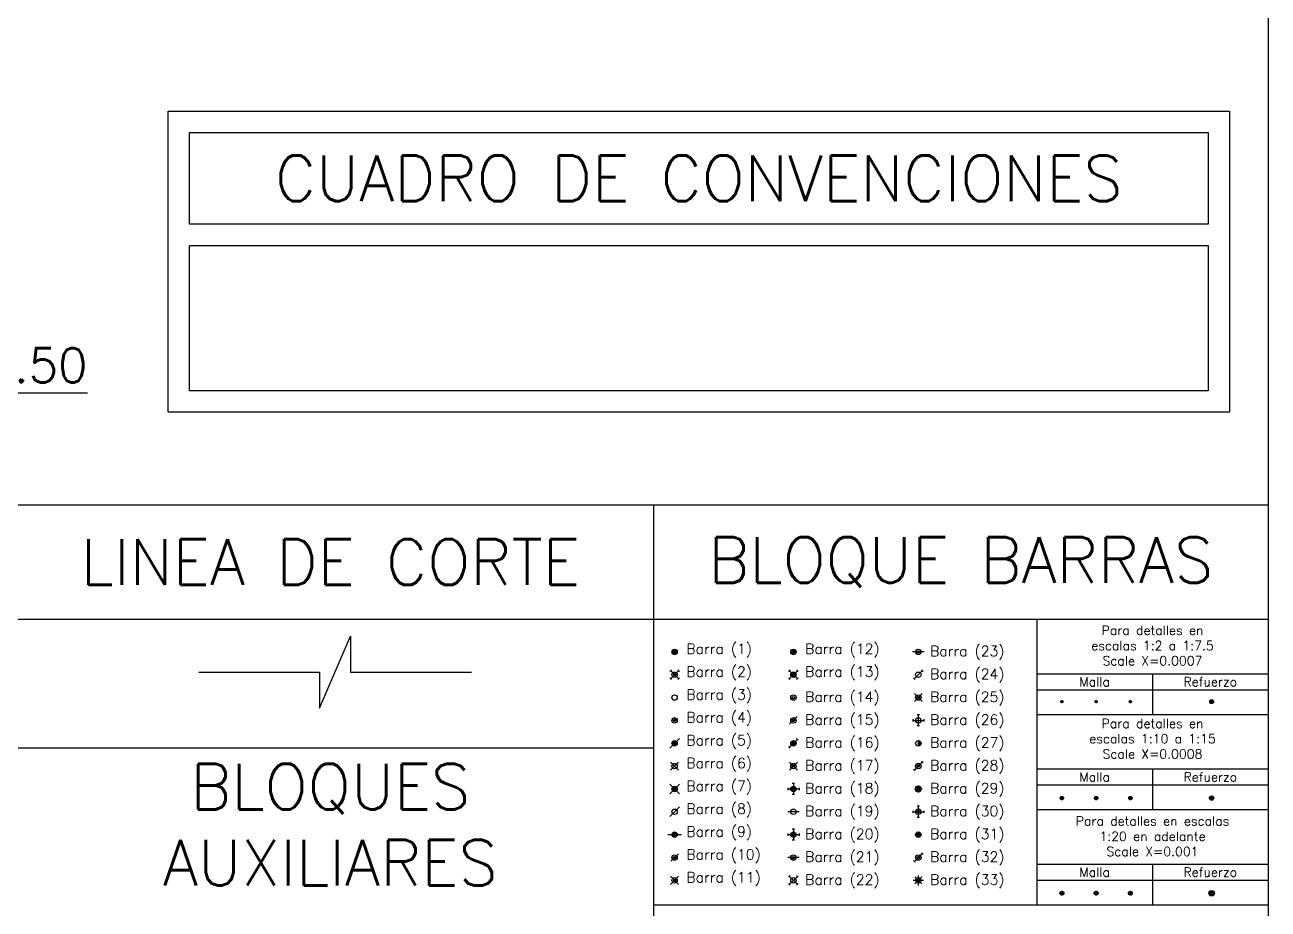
# Model space of a CAD drawing. Header units: millimetres. Extents: x -40 to 125, y -10 to 43.
# Drawn here: x 14.69 to 20.14, y 24.17 to 28.04 of the extents above; entities that cross this region are included whole.
import ezdxf
from ezdxf.enums import TextEntityAlignment as Align

# ---------------------------------------------------------------- set-up
doc = ezdxf.new("R2010")
doc.units = ezdxf.units.MM
doc.header["$LTSCALE"] = 0.01
doc.linetypes.add('DASHED2', pattern=[0.375, 0.25, -0.125])
for name, color, linetype in [('FC_BORDES', 4, 'Continuous'), ('FC_COTAS', 1, 'Continuous'), ('FC_HATCH 253', 253, 'Continuous'), ('FC_LINEA CORTE', 1, 'Continuous'), ('FC_MALLA', 3, 'DASHED2'), ('FC_R-80', 11, 'Continuous'), ('FC_REFUERZO 2', 1, 'Continuous')]:
    doc.layers.add(name, color=color, linetype=linetype)
doc.styles.add('FC_TEXT1', font='romans.shx')
doc.dimstyles.new('FC_COTAS EJES', dxfattribs={"dimtxt": 0.002, "dimasz": 0.0015, "dimexe": 0, "dimexo": 0, "dimgap": 0.001, "dimtad": 1, "dimtih": 1, "dimtoh": 1, "dimzin": 0, "dimdsep": 46, "dimtxsty": 'FC_TEXT1', "dimblk": 'DOT', "dimcen": 0.09, "dimclrd": 256, "dimclre": 256, "dimclrt": 256, "dimadec": 0, "dimazin": 0, "dimtfac": 1, "dimtix": 1, "dimtmove": 2, "dimatfit": 3, "dimfxl": 1.002, "dimtolj": 1, "dimtzin": 0, "dimlwd": -1, "dimarcsym": 0})

# ---------------------------------------------------------------- blocks, each defined once
blk = doc.blocks.new('*U13')
at = {"layer": 'FC_LINEA CORTE'}
blk.add_lwpolyline([(-0.005967, 0), (-0.000675, 0), (-0.000675, -0.001575), (0.000675, 0.001575), (0.000675, 0), (0.005967, 0)], dxfattribs=at)
blk = doc.blocks.new('*U137')
at = {"layer": 'FC_BORDES'}
for points in [[(0, 0), (0.046464, 0), (0.046464, -0.013162), (0, -0.013162)], [(0.000933, -0.000933), (0.045531, -0.000933), (0.045531, -0.004933), (0.000933, -0.004933)], [(0.000933, -0.005867), (0.045531, -0.005867), (0.045531, -0.012228), (0.000933, -0.012228)]]:
    blk.add_lwpolyline(points, close=True, dxfattribs=at)
at = {"layer": 'FC_R-80', "ltscale": 0.6, "style": 'FC_TEXT1'}
blk.add_attdef('CONVENCIONES', text='', height=0.002, dxfattribs=at).set_placement((0.023232, -0.002933), align=Align.MIDDLE_CENTER)
blk = doc.blocks.new('_Dot')
at = {"color": 0, "linetype": 'ByBlock', "lineweight": -2}
blk.add_line((-0.5, 0), (-1, 0), dxfattribs=at)
at = {"color": 0, "linetype": 'ByBlock', "const_width": 0.5}
blk.add_lwpolyline([(-0.25, 0, 1), (0.25, 0, 1)], format="xyb", close=True, dxfattribs=at)
blk = doc.blocks.new('*U220')
h = blk.add_hatch(color=0)
h.dxf.hatch_style = 1
edge = h.paths.add_edge_path()
edge.add_arc((0, 0), 0.0119, 0, 360, ccw=False)
at = {"color": 0}
blk.add_circle((0, 0), 0.0119, dxfattribs=at)
blk = doc.blocks.new('*U252')
at = {"color": 0, "ltscale": 0.35}
for p, q in [((0.0172, -0.0172), (-0.0172, 0.0172)), ((0.0172, 0.0172), (-0.0172, -0.0172))]:
    blk.add_line(p, q, dxfattribs=at)
at = {"color": 0, "ltscale": 0.9}
blk.add_line((0.0137, -0.0208), (0.0208, -0.0137), dxfattribs=at)
for points in [[(-0.0208, 0.0137), (-0.0137, 0.0208)], [(0.0208, 0.0137), (0.0137, 0.0208)], [(-0.0137, -0.0208), (-0.0208, -0.0137)]]:
    blk.add_lwpolyline(points, dxfattribs=at)
at = {"color": 0}
for radius in [0.0119, 0.00516]:
    blk.add_circle((0, 0), radius, dxfattribs=at)
blk = doc.blocks.new('*U251')
at = {"color": 0}
blk.add_circle((0, 0), 0.0119, dxfattribs=at)
blk = doc.blocks.new('*U250')
h = blk.add_hatch(color=0)
h.dxf.hatch_style = 1
edge = h.paths.add_edge_path()
edge.add_arc((0, 0), 0.00516, 0, 360)
at = {"color": 0}
for radius in [0.0119, 0.00516]:
    blk.add_circle((0, 0), radius, dxfattribs=at)
blk = doc.blocks.new('*U249')
h = blk.add_hatch(color=0)
h.dxf.hatch_style = 1
edge = h.paths.add_edge_path()
edge.add_arc((0, 0), 0.0119, 0, 360, ccw=False)
at = {"color": 0, "ltscale": 0.6}
blk.add_lwpolyline([(-0.0212, -0.0212), (0.0212, 0.0212)], dxfattribs=at)
at = {"color": 0}
blk.add_circle((0, 0), 0.0119, dxfattribs=at)
blk = doc.blocks.new('*U246')
at = {"color": 0}
for p, q in [((0.0177, -0.0177), (-0.0177, 0.0177)), ((-0.0177, -0.0177), (0.0177, 0.0177))]:
    blk.add_line(p, q, dxfattribs=at)
blk.add_circle((0, 0), 0.0119, dxfattribs=at)
blk = doc.blocks.new('*U248')
h = blk.add_hatch(color=0)
h.dxf.hatch_style = 1
edge = h.paths.add_edge_path()
edge.add_arc((0, 0), 0.0119, 0, 360, ccw=False)
at = {"color": 0, "ltscale": 0.6}
for points in [[(-0.0212, -0.0212), (0.0212, 0.0212)], [(0.0212, -0.0212), (-0.0212, 0.0212)]]:
    blk.add_lwpolyline(points, dxfattribs=at)
at = {"color": 0}
blk.add_circle((0, 0), 0.0119, dxfattribs=at)
blk = doc.blocks.new('*U247')
at = {"color": 0, "ltscale": 0.6}
blk.add_lwpolyline([(-0.0212, -0.0212), (0.0212, 0.0212)], dxfattribs=at)
at = {"color": 0}
blk.add_circle((0, 0), 0.0119, dxfattribs=at)
blk = doc.blocks.new('*U245')
h = blk.add_hatch(color=0)
h.dxf.hatch_style = 1
edge = h.paths.add_edge_path()
edge.add_arc((0, 0), 0.0119, 0, 360)
at = {"color": 0, "ltscale": 0.6}
blk.add_lwpolyline([(-0.03, 0), (0.03, 0)], dxfattribs=at)
at = {"color": 0}
blk.add_circle((0, 0), 0.0119, dxfattribs=at)
blk = doc.blocks.new('*U244')
at = {"color": 0, "ltscale": 0.35}
blk.add_line((0.0166, 0.0166), (-0.0166, -0.0166), dxfattribs=at)
at = {"color": 0}
for radius in [0.0119, 0.00516]:
    blk.add_circle((0, 0), radius, dxfattribs=at)
blk = doc.blocks.new('*U243')
h = blk.add_hatch(color=0)
h.dxf.hatch_style = 1
edge = h.paths.add_edge_path()
edge.add_arc((0, 0), 0.00516, 0, 360)
at = {"color": 0}
for p, q in [((0.0177, -0.0177), (-0.0177, 0.0177)), ((-0.0177, -0.0177), (0.0177, 0.0177))]:
    blk.add_line(p, q, dxfattribs=at)
for radius in [0.0119, 0.00516]:
    blk.add_circle((0, 0), radius, dxfattribs=at)
blk = doc.blocks.new('*U242')
at = {"color": 0, "ltscale": 0.6}
for points in [[(-0.0119, 0), (0.0119, 0)], [(0.0084, -0.0084), (-0.0084, 0.0084)], [(-0.0084, -0.0084), (0.0084, 0.0084)], [(0, 0.0119), (0, -0.0119)]]:
    blk.add_lwpolyline(points, dxfattribs=at)
blk.add_circle((0, 0), 0.0119, dxfattribs=at)
blk = doc.blocks.new('*U241')
h = blk.add_hatch(color=0)
h.dxf.hatch_style = 1
edge = h.paths.add_edge_path()
edge.add_arc((0, 0), 0.0119, 0, 360)
at = {"color": 0, "ltscale": 0.35}
for p, q in [((0.0172, -0.0172), (-0.0172, 0.0172)), ((0.0172, 0.0172), (-0.0172, -0.0172))]:
    blk.add_line(p, q, dxfattribs=at)
at = {"color": 0, "ltscale": 0.9}
for points in [[(-0.0208, 0.0137), (-0.0137, 0.0208)], [(0.0208, 0.0137), (0.0137, 0.0208)], [(-0.0137, -0.0208), (-0.0208, -0.0137)], [(0.0137, -0.0208), (0.0208, -0.0137)]]:
    blk.add_lwpolyline(points, dxfattribs=at)
at = {"color": 0}
blk.add_circle((0, 0), 0.0119, dxfattribs=at)
blk = doc.blocks.new('*U240')
at = {"color": 0}
for radius in [0.0119, 0.00516]:
    blk.add_circle((0, 0), radius, dxfattribs=at)
blk = doc.blocks.new('*U239')
h = blk.add_hatch(color=0)
h.dxf.hatch_style = 1
edge = h.paths.add_edge_path()
edge.add_arc((0, 0), 0.00516, 0, 360)
at = {"color": 0, "ltscale": 0.35}
blk.add_line((0.0166, 0.0166), (-0.0166, -0.0166), dxfattribs=at)
at = {"color": 0}
for radius in [0.0119, 0.00516]:
    blk.add_circle((0, 0), radius, dxfattribs=at)
blk = doc.blocks.new('*U238')
h = blk.add_hatch(color=0)
h.dxf.hatch_style = 1
edge = h.paths.add_edge_path()
edge.add_arc((0, 0), 0.0119, 0, 360)
at = {"color": 0, "ltscale": 0.35}
blk.add_line((0.0172, 0.0172), (-0.0172, -0.0172), dxfattribs=at)
at = {"color": 0, "ltscale": 0.9}
for points in [[(0.0208, 0.0137), (0.0137, 0.0208)], [(-0.0137, -0.0208), (-0.0208, -0.0137)]]:
    blk.add_lwpolyline(points, dxfattribs=at)
at = {"color": 0}
blk.add_circle((0, 0), 0.0119, dxfattribs=at)
blk = doc.blocks.new('*U236')
at = {"color": 0}
for p, q in [((0.0177, -0.0177), (-0.0177, 0.0177)), ((-0.0177, -0.0177), (0.0177, 0.0177))]:
    blk.add_line(p, q, dxfattribs=at)
for radius in [0.0119, 0.00516]:
    blk.add_circle((0, 0), radius, dxfattribs=at)
blk = doc.blocks.new('*U237')
h = blk.add_hatch(color=0)
h.dxf.hatch_style = 1
edge = h.paths.add_edge_path()
edge.add_arc((0, 0), 0.0119, 0, 360)
at = {"color": 0, "ltscale": 0.35}
for p, q in [((0, 0.0244), (0, -0.0244)), ((-0.0244, 0), (0.0244, 0))]:
    blk.add_line(p, q, dxfattribs=at)
at = {"color": 0, "ltscale": 0.9}
for points in [[(-0.0244, 0.005), (-0.0244, -0.005)], [(0.005, 0.0244), (-0.005, 0.0244)], [(0.0244, 0.005), (0.0244, -0.005)], [(0.005, -0.0244), (-0.005, -0.0244)]]:
    blk.add_lwpolyline(points, dxfattribs=at)
at = {"color": 0}
blk.add_circle((0, 0), 0.0119, dxfattribs=at)
blk = doc.blocks.new('*U235')
at = {"color": 0}
blk.add_line((0.025, 0), (-0.025, 0), dxfattribs=at)
blk.add_circle((0, 0), 0.0119, dxfattribs=at)
blk = doc.blocks.new('*U234')
h = blk.add_hatch(color=0)
h.dxf.hatch_style = 1
edge = h.paths.add_edge_path()
edge.add_arc((0, 0), 0.00516, 90, 450, ccw=False)
at = {"color": 0, "ltscale": 0.35}
for p, q in [((0, 0.0244), (0, -0.0244)), ((-0.0244, 0), (0.0244, 0))]:
    blk.add_line(p, q, dxfattribs=at)
at = {"color": 0, "ltscale": 0.9}
for points in [[(-0.0244, 0.005), (-0.0244, -0.005)], [(0.005, 0.0244), (-0.005, 0.0244)], [(0.0244, 0.005), (0.0244, -0.005)], [(0.005, -0.0244), (-0.005, -0.0244)]]:
    blk.add_lwpolyline(points, dxfattribs=at)
at = {"color": 0}
for radius in [0.0119, 0.00516]:
    blk.add_circle((0, 0), radius, dxfattribs=at)
blk = doc.blocks.new('*U233')
at = {"color": 0}
blk.add_line((0.025, 0), (-0.025, 0), dxfattribs=at)
for radius in [0.0119, 0.00516]:
    blk.add_circle((0, 0), radius, dxfattribs=at)
blk = doc.blocks.new('*U232')
at = {"color": 0, "ltscale": 0.35}
for p, q in [((0.0172, -0.0172), (-0.0172, 0.0172)), ((0.0172, 0.0172), (-0.0172, -0.0172))]:
    blk.add_line(p, q, dxfattribs=at)
at = {"color": 0, "ltscale": 0.9}
for points in [[(-0.0208, 0.0137), (-0.0137, 0.0208)], [(0.0208, 0.0137), (0.0137, 0.0208)], [(-0.0137, -0.0208), (-0.0208, -0.0137)], [(0.0137, -0.0208), (0.0208, -0.0137)]]:
    blk.add_lwpolyline(points, dxfattribs=at)
at = {"color": 0}
blk.add_circle((0, 0), 0.0119, dxfattribs=at)
blk = doc.blocks.new('*U230')
h = blk.add_hatch(color=0)
h.dxf.hatch_style = 1
edge = h.paths.add_edge_path()
edge.add_arc((0, 0), 0.00516, 0, 360)
at = {"color": 0}
blk.add_line((0.025, 0), (-0.025, 0), dxfattribs=at)
for radius in [0.0119, 0.00516]:
    blk.add_circle((0, 0), radius, dxfattribs=at)
blk = doc.blocks.new('*U231')
at = {"color": 0, "ltscale": 0.35}
blk.add_line((0.0172, 0.0172), (-0.0172, -0.0172), dxfattribs=at)
at = {"color": 0, "ltscale": 0.9}
for points in [[(0.0208, 0.0137), (0.0137, 0.0208)], [(-0.0137, -0.0208), (-0.0208, -0.0137)]]:
    blk.add_lwpolyline(points, dxfattribs=at)
at = {"color": 0}
blk.add_circle((0, 0), 0.0119, dxfattribs=at)
blk = doc.blocks.new('*U229')
h = blk.add_hatch(color=0)
h.dxf.hatch_style = 1
edge = h.paths.add_edge_path()
edge.add_arc((0, 0), 0.00516, 90, 450, ccw=False)
at = {"color": 0, "ltscale": 0.35}
for p, q in [((0.0172, -0.0172), (-0.0172, 0.0172)), ((0.0172, 0.0172), (-0.0172, -0.0172))]:
    blk.add_line(p, q, dxfattribs=at)
at = {"color": 0}
for radius in [0.0119, 0.00516]:
    blk.add_circle((0, 0), radius, dxfattribs=at)
blk = doc.blocks.new('*U228')
at = {"color": 0, "ltscale": 0.35}
for p, q in [((-0.0244, 0), (0.0244, 0)), ((0, 0.0244), (0, -0.0244))]:
    blk.add_line(p, q, dxfattribs=at)
at = {"color": 0, "ltscale": 0.9}
for points in [[(-0.0244, 0.005), (-0.0244, -0.005)], [(0.005, 0.0244), (-0.005, 0.0244)], [(0.0244, 0.005), (0.0244, -0.005)], [(0.005, -0.0244), (-0.005, -0.0244)]]:
    blk.add_lwpolyline(points, dxfattribs=at)
at = {"color": 0}
blk.add_circle((0, 0), 0.0119, dxfattribs=at)
blk = doc.blocks.new('*U227')
h = blk.add_hatch(color=0)
h.dxf.hatch_style = 1
h.paths.add_polyline_path([(0, 0.0119), (0, -0.0119, 0.414214), (0.0119, 0, 0.414214)])
at = {"color": 0}
blk.add_lwpolyline([(0, 0.0119), (0, -0.0119)], dxfattribs=at)
blk.add_circle((0, 0), 0.0119, dxfattribs=at)
blk = doc.blocks.new('*U226')
at = {"color": 0, "ltscale": 0.35}
blk.add_line((0.0172, 0.0172), (-0.0172, -0.0172), dxfattribs=at)
at = {"color": 0, "ltscale": 0.9}
for points in [[(0.0208, 0.0137), (0.0137, 0.0208)], [(-0.0137, -0.0208), (-0.0208, -0.0137)]]:
    blk.add_lwpolyline(points, dxfattribs=at)
at = {"color": 0}
for radius in [0.0119, 0.00516]:
    blk.add_circle((0, 0), radius, dxfattribs=at)
blk = doc.blocks.new('*U224')
at = {"ltscale": 0.6}
h = blk.add_hatch(color=0, dxfattribs=at)
h.dxf.hatch_style = 1
edge = h.paths.add_edge_path()
edge.add_arc((-0.0119, 0), 0.0025, 0, 360)
h = blk.add_hatch(color=0, dxfattribs=at)
h.dxf.hatch_style = 1
edge = h.paths.add_edge_path()
edge.add_arc((-0.0084, 0.0084), 0.0025, 0, 360)
h = blk.add_hatch(color=0, dxfattribs=at)
h.dxf.hatch_style = 1
edge = h.paths.add_edge_path()
edge.add_arc((0, 0.0119), 0.0025, 0, 360)
h = blk.add_hatch(color=0, dxfattribs=at)
h.dxf.hatch_style = 1
edge = h.paths.add_edge_path()
edge.add_arc((0, 0), 0.0025, 0, 360)
h = blk.add_hatch(color=0, dxfattribs=at)
h.dxf.hatch_style = 1
edge = h.paths.add_edge_path()
edge.add_arc((0.0084, 0.0084), 0.0025, 0, 360)
h = blk.add_hatch(color=0, dxfattribs=at)
h.dxf.hatch_style = 1
edge = h.paths.add_edge_path()
edge.add_arc((0.0119, 0), 0.0025, 0, 360)
h = blk.add_hatch(color=0, dxfattribs=at)
h.dxf.hatch_style = 1
edge = h.paths.add_edge_path()
edge.add_arc((-0.0084, -0.0084), 0.0025, 0, 360)
h = blk.add_hatch(color=0, dxfattribs=at)
h.dxf.hatch_style = 1
edge = h.paths.add_edge_path()
edge.add_arc((0, -0.0119), 0.0025, 0, 360)
h = blk.add_hatch(color=0, dxfattribs=at)
h.dxf.hatch_style = 1
edge = h.paths.add_edge_path()
edge.add_arc((0.0084, -0.0084), 0.0025, 0, 360)
at = {"color": 0, "ltscale": 0.6}
for points in [[(-0.0119, 0), (0.0119, 0)], [(0.0084, -0.0084), (-0.0084, 0.0084)], [(-0.0084, -0.0084), (0.0084, 0.0084)], [(0, 0.0119), (0, -0.0119)]]:
    blk.add_lwpolyline(points, dxfattribs=at)
for centre, radius in [((-0.0119, 0), 0.0025), ((0, 0), 0.0119), ((-0.0084, 0.0084), 0.0025), ((0, 0.0119), 0.0025), ((0, 0), 0.0025), ((0.0084, 0.0084), 0.0025), ((0.0119, 0), 0.0025), ((-0.0084, -0.0084), 0.0025), ((0, -0.0119), 0.0025), ((0.0084, -0.0084), 0.0025)]:
    blk.add_circle(centre, radius, dxfattribs=at)
blk = doc.blocks.new('*U225')
at = {"color": 0, "ltscale": 0.35}
for p, q in [((0, 0.0244), (0, -0.0244)), ((-0.0244, 0), (0.0244, 0))]:
    blk.add_line(p, q, dxfattribs=at)
at = {"color": 0, "ltscale": 0.9}
for points in [[(-0.0244, 0.005), (-0.0244, -0.005)], [(0.005, 0.0244), (-0.005, 0.0244)], [(0.0244, 0.005), (0.0244, -0.005)], [(0.005, -0.0244), (-0.005, -0.0244)]]:
    blk.add_lwpolyline(points, dxfattribs=at)
at = {"color": 0}
for radius in [0.0119, 0.00516]:
    blk.add_circle((0, 0), radius, dxfattribs=at)
blk = doc.blocks.new('*U223')
at = {"layer": 'FC_HATCH 253', "ltscale": 0.6}
h = blk.add_hatch(color=256, dxfattribs=at)
h.dxf.hatch_style = 1
h.paths.add_polyline_path([(-0.0084, 0.0084, 0.198912), (-0.0119, 0), (0, 0)])
h.paths.add_polyline_path([(0.0119, 0), (0, 0), (0.0084, -0.0084, 0.198912)])
h.paths.add_polyline_path([(0.0084, 0.0084, 0.198912), (0, 0.0119), (0, 0)])
h.paths.add_polyline_path([(0, 0), (-0.0084, -0.0084, 0.198912), (0, -0.0119)])
at = {"color": 0, "ltscale": 0.6}
for points in [[(-0.0119, 0), (0.0119, 0)], [(0.0084, -0.0084), (-0.0084, 0.0084)], [(-0.0084, -0.0084), (0.0084, 0.0084)], [(0, 0.0119), (0, -0.0119)]]:
    blk.add_lwpolyline(points, dxfattribs=at)
blk.add_circle((0, 0), 0.0119, dxfattribs=at)
blk = doc.blocks.new('*U222')
h = blk.add_hatch(color=0)
h.dxf.hatch_style = 1
edge = h.paths.add_edge_path()
edge.add_arc((0, 0), 0.00516, 90, 450, ccw=False)
at = {"color": 0, "ltscale": 0.35}
blk.add_line((0.0172, 0.0172), (-0.0172, -0.0172), dxfattribs=at)
at = {"color": 0, "ltscale": 0.9}
for points in [[(0.0208, 0.0137), (0.0137, 0.0208)], [(-0.0137, -0.0208), (-0.0208, -0.0137)]]:
    blk.add_lwpolyline(points, dxfattribs=at)
at = {"color": 0}
for radius in [0.0119, 0.00516]:
    blk.add_circle((0, 0), radius, dxfattribs=at)
blk = doc.blocks.new('*U221')
at = {"color": 0}
for p, q in [((0.0155, -0.0155), (-0.0155, 0.0155)), ((-0.0155, -0.0155), (0.0155, 0.0155))]:
    blk.add_line(p, q, dxfattribs=at)
for points in [[(0, 0.022), (0, -0.022)], [(0.022, 0), (-0.022, 0)]]:
    blk.add_lwpolyline(points, dxfattribs=at)
blk.add_circle((0, 0), 0.0119, dxfattribs=at)
blk = doc.blocks.new('*U272')
h = blk.add_hatch(color=0)
h.dxf.hatch_style = 1
edge = h.paths.add_edge_path()
edge.add_arc((0, 0), 0.00478, 0, 360, ccw=False)
at = {"color": 0}
blk.add_circle((0, 0), 0.00478, dxfattribs=at)
blk = doc.blocks.new('*U273')
at = {"layer": 'FC_MALLA', "color": 0, "linetype": 'ByBlock', "lineweight": -2, "transparency": 16777216}
for p in [(0, 0), (0.15, 0), (0.3, 0)]:
    blk.add_blockref('*U272', p, dxfattribs=at)
blk = doc.blocks.new('*U274')
h = blk.add_hatch(color=0)
h.dxf.hatch_style = 1
edge = h.paths.add_edge_path()
edge.add_arc((0, 0), 0.00717, 0, 360, ccw=False)
at = {"color": 0}
blk.add_circle((0, 0), 0.00717, dxfattribs=at)
blk = doc.blocks.new('*U275')
at = {"layer": 'FC_MALLA', "color": 0, "linetype": 'ByBlock', "lineweight": -2, "transparency": 16777216}
for p in [(0, 0), (0.15, 0), (0.3, 0)]:
    blk.add_blockref('*U274', p, dxfattribs=at)
blk = doc.blocks.new('*U270')
h = blk.add_hatch(color=0)
h.dxf.hatch_style = 1
edge = h.paths.add_edge_path()
edge.add_arc((0, 0), 0.00836, 0, 360, ccw=False)
at = {"color": 0}
blk.add_circle((0, 0), 0.00836, dxfattribs=at)
blk = doc.blocks.new('*U271')
at = {"layer": 'FC_MALLA', "color": 0, "linetype": 'ByBlock', "lineweight": -2, "transparency": 16777216}
for p in [(0, 0), (0.15, 0), (0.3, 0)]:
    blk.add_blockref('*U270', p, dxfattribs=at)
blk = doc.blocks.new('*U277')
at = {"layer": 'FC_LINEA CORTE', "ltscale": 0.9}
blk.add_lwpolyline([(0.004019, -0.005145), (0.010892, -0.005145)], dxfattribs=at)
at = {"layer": 'FC_R-80', "ltscale": 0.6, "style": 'FC_TEXT1'}
blk.add_attdef('X.XX', text='', height=0.0015, dxfattribs=at).set_placement((0.010892, -0.005145), align=Align.BOTTOM_RIGHT)
at = {"layer": 'FC_LINEA CORTE', "ltscale": 0.9}
for points, override in [([(-0.003078, 0.00394), (-0.005693, 0.007287), (-0.005786, 0.007406)], {"dimscale": 1, "dimasz": 0.002}), ([(0, 0), (0.004019, -0.005145), (0.00403, -0.005144)], {"dimscale": 1, "dimasz": 0.002, "dimclrd": 256})]:
    blk.add_leader(points, dimstyle='FC_COTAS EJES', override=override, dxfattribs=at)

msp = doc.modelspace()

# ---------------------------------------------------------------- linework, layer by layer
at = {"layer": 'FC_BORDES', "ltscale": 1.5}
msp.add_lwpolyline([(0, 42.7823), (20.1371, 42.7823), (20.1371, 0), (0, 0)], close=True, dxfattribs=at)
for points in [[(9.3753, 25.9381), (20.1371, 25.9381)], [(17.4466, 25.9381), (17.4466, 21.2725)], [(9.3753, 25.4381), (20.1371, 25.4381)], [(19.1244, 25.4381), (19.1244, 24.1884)], [(19.1244, 25.1989), (20.1371, 25.1989)], [(19.6308, 25.1989), (19.6308, 25.0215)], [(19.1244, 25.1289), (20.1371, 25.1289)], [(19.1244, 25.0215), (20.1371, 25.0215)], [(14.5573, 24.8742), (17.4466, 24.8742)], [(19.1244, 24.7824), (20.1371, 24.7824)], [(19.6308, 24.7824), (19.6308, 24.605)], [(19.1244, 24.7124), (20.1371, 24.7124)], [(19.1244, 24.605), (20.1371, 24.605)], [(19.1244, 24.3658), (20.1371, 24.3658)], [(19.6308, 24.3658), (19.6308, 24.1884)], [(19.1244, 24.2958), (20.1371, 24.2958)], [(17.4466, 24.1884), (20.1371, 24.1884)]]:
    msp.add_lwpolyline(points, dxfattribs=at)

# ---------------------------------------------------------------- block references
at = {"layer": 'FC_BORDES', "xscale": 100, "yscale": 100, "zscale": 100}
msp.add_blockref('*U137', (15.3215, 27.6607), dxfattribs=at).add_auto_attribs({'CONVENCIONES': 'CUADRO DE CONVENCIONES'})
at = {"layer": 'FC_COTAS', "ltscale": 0.6, "xscale": 100, "yscale": 100, "zscale": 100}
msp.add_blockref('*U277', (13.8793, 26.9438), dxfattribs=at).add_auto_attribs({'X.XX': '0.50'})
at = {"layer": 'FC_LINEA CORTE', "xscale": 100, "yscale": 100, "zscale": 100}
msp.add_blockref('*U13', (16.0524, 25.2061), dxfattribs=at)
at = {"layer": 'FC_MALLA', "color": 1}
for name, p in [('*U273', (19.2342, 25.077)), ('*U275', (19.2342, 24.6549)), ('*U271', (19.2342, 24.2387))]:
    msp.add_blockref(name, p, dxfattribs=at)
at = {"layer": 'FC_REFUERZO 2', "ltscale": 0.9}
for name, p in [('*U220', (17.5388, 25.2949)), ('*U242', (18.059, 25.2949)), ('*U230', (18.6057, 25.2949)), ('*U252', (17.5388, 25.1949)), ('*U241', (18.059, 25.1949)), ('*U231', (18.6057, 25.1949)), ('*U251', (17.5388, 25.0949)), ('*U240', (18.059, 25.0949)), ('*U229', (18.6057, 25.0949)), ('*U250', (17.5388, 24.9949)), ('*U239', (18.059, 24.9949)), ('*U228', (18.6057, 24.9949)), ('*U249', (17.5388, 24.8949)), ('*U238', (18.059, 24.8949)), ('*U227', (18.6057, 24.8949)), ('*U246', (17.5388, 24.7949)), ('*U236', (18.059, 24.7949)), ('*U226', (18.6057, 24.7949)), ('*U248', (17.5388, 24.6949)), ('*U237', (18.059, 24.6949)), ('*U224', (18.6057, 24.6949)), ('*U247', (17.5388, 24.5949)), ('*U235', (18.059, 24.5949)), ('*U225', (18.6057, 24.5949)), ('*U245', (17.5388, 24.4949)), ('*U234', (18.059, 24.4949)), ('*U223', (18.6057, 24.4949)), ('*U244', (17.5388, 24.3949)), ('*U233', (18.059, 24.3949)), ('*U222', (18.6057, 24.3949)), ('*U243', (17.5388, 24.2949)), ('*U232', (18.059, 24.2949)), ('*U221', (18.6057, 24.2949)), ('*U223', (19.8898, 24.2387))]:
    msp.add_blockref(name, p, dxfattribs=at)
for p, xscale, yscale, zscale in [((19.8898, 25.077), 0.7, 0.7, 0.7), ((19.8898, 24.6549), 0.8, 0.8, 0.8)]:
    msp.add_blockref('*U223', p, dxfattribs=dict(at, xscale=xscale, yscale=yscale, zscale=zscale))

# ---------------------------------------------------------------- texts
at = {"layer": 'FC_R-80', "char_height": 0.2, "attachment_point": 5, "style": 'FC_TEXT1'}
for s, insert in [('LINEA DE CORTE', (16.0315, 25.6881)), ('BLOQUE BARRAS', (18.7919, 25.6881))]:
    msp.add_mtext(s, dxfattribs=dict(at, insert=insert))
at = {"layer": 'FC_R-80', "style": 'FC_TEXT1'}
for s, insert, char_height, width, attachment_point in [('Para detalles en escalas 1:2 a 1:7.5\\PScale X=0.0007', (19.6308, 25.3225), 0.04, 0.619448, 5), ('Barra (1)', (17.5903, 25.2707), 0.045, 0.335375, 7), ('Barra (12)', (18.1104, 25.2707), 0.045, 0.380029, 7), ('Barra (23)', (18.6572, 25.2607), 0.045, 0.387036, 7), ('Barra (2)', (17.5903, 25.1707), 0.045, 0.335375, 7), ('Barra (13)', (18.1104, 25.1707), 0.045, 0.387036, 7), ('Barra (24)', (18.6572, 25.1607), 0.045, 0.380029, 7), ('Malla', (19.3776, 25.1639), 0.04, 0.165689, 5), ('Refuerzo', (19.8839, 25.1639), 0.04, 0.255638, 5), ('Barra (3)', (17.5903, 25.0707), 0.045, 0.335375, 7), ('Barra (14)', (18.1104, 25.0607), 0.045, 0.380029, 7), ('Barra (25)', (18.6572, 25.0607), 0.045, 0.387036, 7), ('Barra (4)', (17.5903, 24.9707), 0.045, 0.335375, 7), ('Barra (15)', (18.1104, 24.9607), 0.045, 0.387036, 7), ('Barra (26)', (18.6572, 24.9607), 0.045, 0.380029, 7), ('Para detalles en escalas 1:10 a 1:15\\PScale X=0.0008', (19.6308, 24.9147), 0.04, 0.666843, 5), ('Barra (5)', (17.5903, 24.8707), 0.045, 0.335375, 7), ('Barra (16)', (18.1104, 24.8607), 0.045, 0.380029, 7), ('Barra (27)', (18.6572, 24.8607), 0.045, 0.387036, 7), ('Barra (6)', (17.5903, 24.7707), 0.045, 0.335375, 7), ('Barra (17)', (18.1104, 24.7607), 0.045, 0.387036, 7), ('Barra (28)', (18.6572, 24.7607), 0.045, 0.380029, 7), ('BLOQUES AUXILIARES', (16.0315, 24.5389), 0.2, 1.649619, 5), ('Malla', (19.3776, 24.7474), 0.04, 0.165689, 5), ('Refuerzo', (19.8839, 24.7474), 0.04, 0.255638, 5), ('Barra (7)', (17.5903, 24.6707), 0.045, 0.335375, 7), ('Barra (18)', (18.1104, 24.6607), 0.045, 0.380029, 7), ('Barra (29)', (18.6572, 24.6607), 0.045, 0.387036, 7), ('Barra (8)', (17.5903, 24.5707), 0.045, 0.335375, 7), ('Barra (19)', (18.1104, 24.5607), 0.045, 0.387036, 7), ('Barra (30)', (18.6572, 24.5607), 0.045, 0.380029, 7), ('Para detalles en escalas 1:20 en adelante\\PScale X=0.001', (19.6308, 24.4879), 0.04, 0.830434, 5), ('Barra (9)', (17.5903, 24.4707), 0.045, 0.335375, 7), ('Barra (20)', (18.1104, 24.4607), 0.045, 0.380029, 7), ('Barra (31)', (18.6572, 24.4607), 0.045, 0.387036, 7), ('Barra (10)', (17.5903, 24.3707), 0.045, 0.380029, 7), ('Barra (21)', (18.1104, 24.3607), 0.045, 0.387036, 7), ('Barra (32)', (18.6572, 24.3607), 0.045, 0.380029, 7), ('Barra (11)', (17.5903, 24.2707), 0.045, 0.387036, 7), ('Barra (22)', (18.1104, 24.2607), 0.045, 0.380029, 7), ('Barra (33)', (18.6572, 24.2607), 0.045, 0.387036, 7), ('Malla', (19.3776, 24.3308), 0.04, 0.165689, 5), ('Refuerzo', (19.8839, 24.3308), 0.04, 0.255638, 5)]:
    msp.add_mtext(s, dxfattribs=dict(at, insert=insert, char_height=char_height, width=width, attachment_point=attachment_point))

doc.saveas('drawing.dxf')
